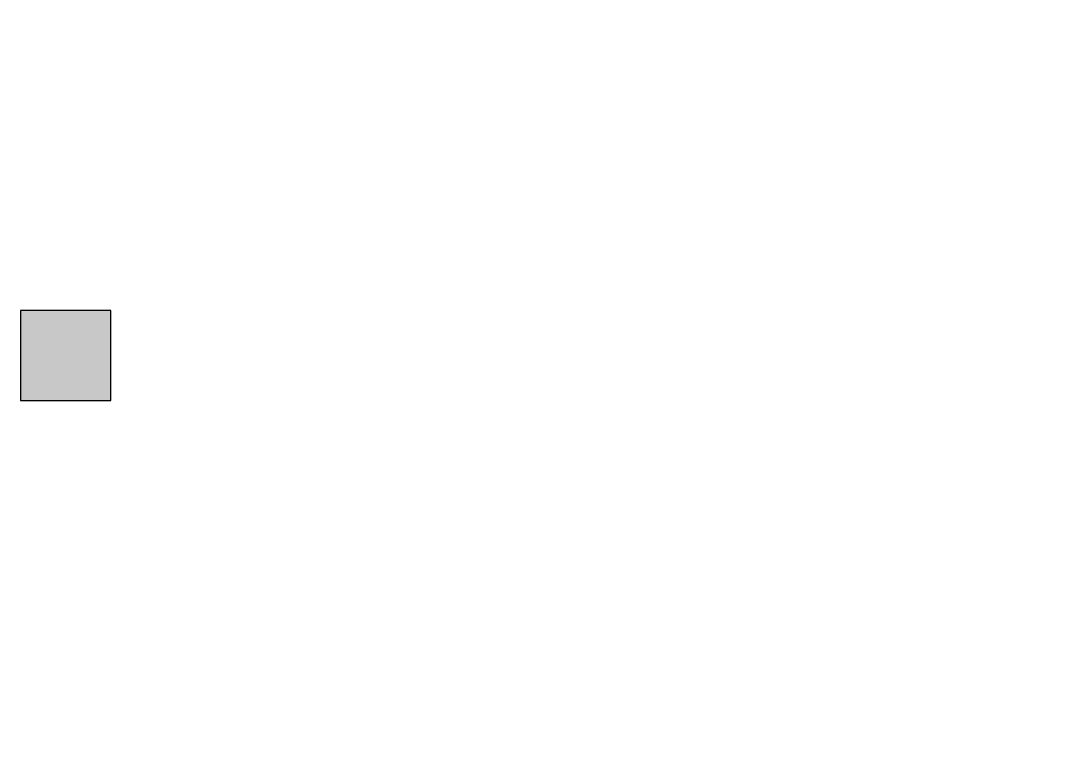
# Model space of a CAD drawing. Header units: inches. Extents: x -26985 to 86262, y -10753 to 149570.
# Drawn here: x 42131 to 48959, y 128284 to 133218 of the extents above; entities that cross this region are included whole.
import ezdxf

# ---------------------------------------------------------------- set-up
doc = ezdxf.new("R2010")
doc.units = ezdxf.units.IN
doc.header["$MEASUREMENT"] = 0
doc.layers.add('COLUMN', color=6, linetype='Continuous')
doc.layers.add('雨水管', color=7, linetype='Continuous')

# ---------------------------------------------------------------- blocks, each defined once
blk = doc.blocks.new('柱左')
at = {"layer": '雨水管'}
h = blk.add_hatch(color=256, dxfattribs=at)
h.paths.add_polyline_path([(153481.4, -52699.2), (153481.4, -52099.2), (152981.4, -52099.2), (152981.4, -52699.2)])
h.paths.add_polyline_path([(152841.4, -52699.2), (152841.4, -52099.2), (152341.4, -52099.2), (152341.4, -52699.2)])
h.paths.add_polyline_path([(144851.4, -52699.2), (144851.4, -52099.2), (144251.4, -52099.2), (144251.4, -52699.2)])
h.paths.add_polyline_path([(135251.4, -52099.2), (135251.4, -52699.2), (135851.4, -52699.2), (135851.4, -52099.2)])
h.paths.add_polyline_path([(127801.4, -52099.2), (127301.4, -52099.2), (127301.4, -52699.2), (127801.4, -52699.2)])
h.paths.add_polyline_path([(119851.4, -52099.2), (119251.4, -52099.2), (119251.4, -52699.2), (119851.4, -52699.2)])
h.paths.add_polyline_path([(119251.4, -62699.2), (119851.4, -62699.2), (119851.4, -62099.2), (119251.4, -62099.2)])
h.paths.add_polyline_path([(127801.4, -62099.2), (127301.4, -62099.2), (127301.4, -62699.2), (127801.4, -62699.2)])
h.paths.add_polyline_path([(135251.4, -62099.2), (135251.4, -62699.2), (135851.4, -62699.2), (135851.4, -62099.2)])
h.paths.add_polyline_path([(144251.4, -62699.2), (144851.4, -62699.2), (144851.4, -62099.2), (144251.4, -62099.2)])
h.paths.add_polyline_path([(152841.4, -62699.2), (152841.4, -62099.2), (152341.4, -62099.2), (152341.4, -62699.2)])
h.paths.add_polyline_path([(153481.4, -62099.2), (152981.4, -62099.2), (152981.4, -62699.2), (153481.4, -62699.2)])
h.paths.add_polyline_path([(153481.4, -72049.2), (152981.4, -72049.2), (152981.4, -72749.2), (153481.4, -72749.2)])
h.paths.add_polyline_path([(152341.4, -72749.2), (152841.4, -72749.2), (152841.4, -72049.2), (152341.4, -72049.2)])
h.paths.add_polyline_path([(144251.4, -72749.2), (144851.4, -72749.2), (144851.4, -72049.2), (144251.4, -72049.2)])
h.paths.add_polyline_path([(135251.4, -72749.2), (135851.4, -72749.2), (135851.4, -72049.2), (135251.4, -72049.2)])
h.paths.add_polyline_path([(127801.4, -72049.2), (127301.4, -72049.2), (127301.4, -72749.2), (127801.4, -72749.2)])
h.paths.add_polyline_path([(119251.4, -72749.2), (119851.4, -72749.2), (119851.4, -72049.2), (119251.4, -72049.2)])
h.paths.add_polyline_path([(119251.4, -84019.2), (119851.4, -84019.2), (119851.4, -83319.2), (119251.4, -83319.2)])
h.paths.add_polyline_path([(127801.4, -83319.2), (127301.4, -83319.2), (127301.4, -84019.2), (127801.4, -84019.2)])
h.paths.add_polyline_path([(135251.4, -83319.2), (135251.4, -84019.2), (135851.4, -84019.2), (135851.4, -83319.2)])
h.paths.add_polyline_path([(144851.4, -83319.2), (144251.4, -83319.2), (144251.4, -84019.2), (144851.4, -84019.2)])
h.paths.add_polyline_path([(152841.4, -83319.2), (152341.4, -83319.2), (152341.4, -84019.2), (152841.4, -84019.2)])
h.paths.add_polyline_path([(152981.4, -83619.2), (152981.4, -84019.2), (153581.4, -84019.2), (153581.4, -83619.2)])
h.paths.add_polyline_path([(152981.4, -80099.2), (152981.4, -80499.2), (153581.4, -80499.2), (153581.4, -80099.2)])
at = {"layer": 'COLUMN'}
blk.add_lwpolyline([(144851.4, -52099.2), (144251.4, -52099.2), (144251.4, -52699.2), (144851.4, -52699.2)], close=True, dxfattribs=at)

msp = doc.modelspace()

# ---------------------------------------------------------------- block references
at = {"layer": '雨水管', "rotation": 90}
msp.add_blockref('柱左', (-9967.7, -13564.5), dxfattribs=at)

doc.saveas('drawing.dxf')
